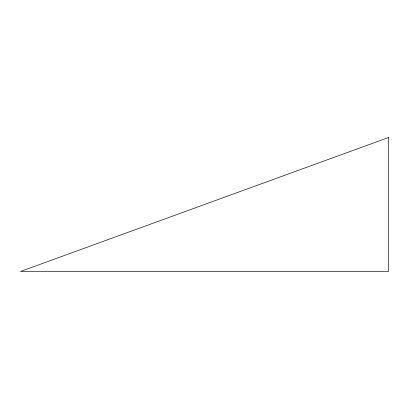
<?xml version="1.0" encoding="UTF-8"?>
<svg xmlns="http://www.w3.org/2000/svg" width="409" height="409" viewBox="0 0 409 409"><rect width="100%" height="100%" fill="white"/><g stroke="black" fill="none" stroke-linecap="round" stroke-linejoin="round"><path stroke-width="0.61" d="M388.55 137.511L20.45 271.489L388.55 271.489L388.55 137.511"/></g></svg>
